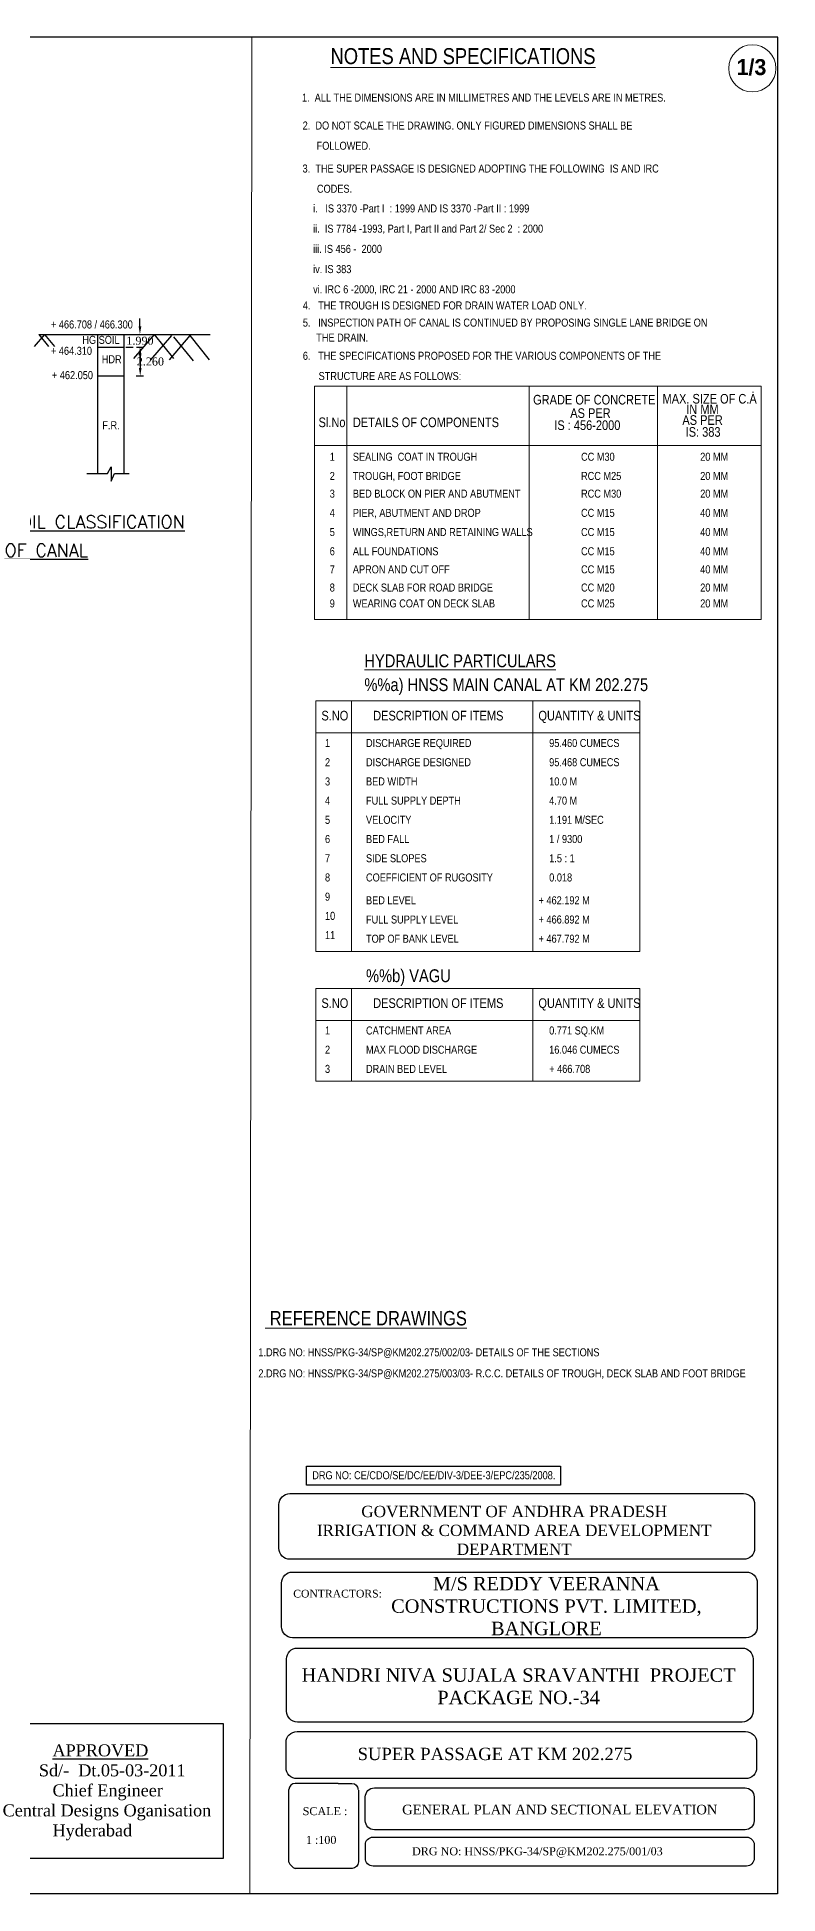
# Model space of a CAD drawing. Header units: millimetres. Extents: x 80 to 6605, y 46 to 2491.
# Drawn here: x 6205 to 6436, y 768 to 1348 of the extents above; entities that cross this region are included whole.
import ezdxf
from ezdxf.enums import TextEntityAlignment as Align

# ---------------------------------------------------------------- set-up
doc = ezdxf.new("R2010")
doc.units = ezdxf.units.MM
for name, color, linetype in [('Caption', 242, 'Continuous'), ('MAIN', 7, 'Continuous'), ('SHEET', 3, 'Continuous'), ('STEEL', 5, 'Continuous'), ('TEXT_GENERAL', 4, 'Continuous')]:
    doc.layers.add(name, color=color, linetype=linetype)
doc.styles.add('ARIAL NARROW', font='ARIALN.TTF')
doc.styles.add('arn', font='ARIALN.TTF')
doc.styles.add('CITYBLUEPR', font='cityb___.ttf')
doc.styles.add('ROMANT', font='romant')
doc.styles.get("Standard").update_dxf_attribs({"font": 'times.ttf', "height": 2.5})
doc.styles.add('TNR_2.5', font='times.ttf', dxfattribs={"height": 2.5})
doc.dimstyles.new('STYLE_ESH', dxfattribs={"dimtxt": 2.5, "dimasz": 2.5, "dimexe": 1, "dimexo": 0.625, "dimtad": 0, "dimtih": 1, "dimtoh": 1, "dimdec": 0, "dimlfac": 100, "dimzin": 9, "dimdsep": 46, "dimtxsty": 'TNR_2.5', "dimcen": 2.5, "dimadec": 0, "dimazin": 2, "dimtfac": 1, "dimtdec": 0, "dimtofl": 0, "dimtmove": 2, "dimatfit": 3, "dimfxl": 1, "dimarcsym": 0})

# ---------------------------------------------------------------- blocks, each defined once
blk = doc.blocks.new('*D143')
at = {"color": 0, "lineweight": -2, "transparency": 16777216}
for p, q in [((6237.01, 1257.5), (6237.01, 1260)), ((6232.63, 1255), (6238.01, 1255)), ((6235.95, 1251), (6238.01, 1251)), ((6237.01, 1248.5), (6237.01, 1246))]:
    blk.add_line(p, q, dxfattribs=at)
at = {"color": 0, "transparency": 16777216}
for points in [[(6236.59, 1257.5), (6237.43, 1257.5), (6237.01, 1255)], [(6236.59, 1248.5), (6237.43, 1248.5), (6237.01, 1251)]]:
    blk.add_solid(points, dxfattribs=at)
at = {"layer": 'Defpoints', "color": 0, "transparency": 16777216}
for p in [(6232.01, 1255), (6235.32, 1251), (6237.01, 1251)]:
    blk.add_point(p, dxfattribs=at)
at = {"color": 0, "transparency": 16777216, "insert": (6237.01, 1253), "char_height": 2.5, "attachment_point": 5, "style": 'TNR_2.5'}
blk.add_mtext('1.990', dxfattribs=at)

msp = doc.modelspace()

# ---------------------------------------------------------------- linework, layer by layer
for p, q in [((6436.18376, 1347.83356), (5456.18376, 1347.83356)), ((6436.18376, 767.83356), (6436.18376, 1347.83356)), ((6207.22712, 1255.00045), (6203.99512, 1251.22392)), ((6205.44011, 1255.00045), (6237.00834, 1255.00045)), ((6205.44011, 1255.00045), (6208.49256, 1251.22392)), ((6205.5351, 1255.00045), (6212.96945, 1255.00045)), ((6207.22712, 1255.00045), (6210.27956, 1251.22392)), ((6223.74399, 1255.11512), (6223.74399, 1211.50045)), ((6232.00834, 1255.00045), (6258.97948, 1255.00045)), ((6241.42636, 1255.00045), (6234.96236, 1247.4474)), ((6246.81303, 1254.64172), (6240.34903, 1247.08867)), ((6241.42636, 1255.00045), (6247.53125, 1247.4474)), ((6252.55881, 1254.64172), (6246.09481, 1247.08867)), ((6247.53125, 1254.28298), (6253.63614, 1246.72993)), ((6252.55881, 1254.64172), (6258.66369, 1247.08867)), ((6223.74399, 1251.00045), (6232.00834, 1251.00045)), ((6232.63334, 1251.00045), (6234.85792, 1251.00045)), ((6237.08938, 1248.50045), (6237.08938, 1244.50045)), ((6223.74399, 1242.00045), (6232.00834, 1242.00045)), ((6235.8648, 1242.00045), (6238.08938, 1242.00045)), ((6226.91587, 1211.50045), (6228.02461, 1213.57438)), ((6228.02461, 1213.57438), (6228.02461, 1209.10473)), ((6220.38577, 1211.50045), (6226.91587, 1211.50045)), ((6228.02461, 1209.10473), (6229.09842, 1211.50045)), ((6229.09842, 1211.50045), (6233.69191, 1211.50045)), ((6305.20012, 800.19632), (6305.20012, 777.78671)), ((6436.08736, 767.83356), (5456.18376, 767.83356))]:
    msp.add_line(p, q)
at = {"color": 0, "lineweight": 5}
msp.add_line((6271.33213, 767.83356), (6271.89576, 1347.83356), dxfattribs=at)
at = {"color": 0}
msp.add_line((6232.00834, 1255.00045), (6232.00834, 1211.50045), dxfattribs=at)
at = {"linetype": 'ByBlock', "lineweight": 9, "ltscale": 10}
msp.add_line((6428.26898, 1236.93252), (6428.5875, 1236.93252), dxfattribs=at)
at = {"color": 7}
for p, q in [((6298.91575, 802.33712), (6285.4757, 802.33712)), ((6283.54388, 777.72603), (6283.54388, 800.4053)), ((6303.35772, 775.7623), (6285.4757, 775.7623))]:
    msp.add_line(p, q, dxfattribs=at)
for points in [[(6288.99, 901.46393), (6368.32672, 901.46393), (6368.32672, 895.52273), (6288.99, 895.52273)], [(6186.2944, 821.05947), (6262.95771, 821.05947), (6262.95771, 778.85704), (6186.2944, 778.85704)]]:
    msp.add_lwpolyline(points, close=True)
for points in [[(6283.83723, 892.89687), (6425.47441, 892.89687, -0.414213562), (6428.93865, 889.43263), (6428.93865, 875.80941, -0.414213562), (6425.47441, 872.34517), (6283.83723, 872.34517, -0.414213562), (6280.37299, 875.80941), (6280.37299, 889.43263, -0.414213562)], [(6284.65807, 868.37689), (6426.29525, 868.37689, -0.414213562), (6429.75949, 864.91265), (6429.75949, 851.28944, -0.414213562), (6426.29525, 847.8252), (6284.65807, 847.8252, -0.414213562), (6281.19383, 851.28944), (6281.19383, 864.91265, -0.414213562)], [(6286.16986, 844.61678), (6425.06452, 844.61678, -0.414213562), (6428.46168, 841.21962), (6428.46168, 824.88321, -0.414213562), (6425.06452, 821.48605), (6286.16986, 821.48605, -0.414213562), (6282.7727, 824.88321), (6282.7727, 841.21962, -0.414213562)], [(6286.06018, 818.5608), (6426.11229, 818.5608, -0.414213562), (6429.53776, 815.13533), (6429.53776, 807.25709, -0.414213562), (6426.11229, 803.83162), (6286.06018, 803.83162, -0.414213562), (6282.63471, 807.25709), (6282.63471, 815.13533, -0.414213562)], [(6310.20249, 800.93067), (6425.94804, 800.93067, -0.414213562), (6428.77901, 798.0997), (6428.77901, 790.68852, -0.414213562), (6425.94804, 787.85755), (6310.20249, 787.85755, -0.414213562), (6307.37152, 790.68852), (6307.37152, 798.0997, -0.414213562)], [(6309.79128, 785.57229), (6426.38611, 785.57229, -0.414213562), (6428.79244, 783.16597), (6428.79244, 778.93341, -0.414213562), (6426.38611, 776.52709), (6309.79128, 776.52709, -0.414213562), (6307.38496, 778.93341), (6307.38496, 783.16597, -0.414213562)]]:
    msp.add_lwpolyline(points, format="xyb", close=True)
for points in [[(6298.91575, 802.33712), (6303.19983, 802.33712, -0.414213562), (6305.13165, 800.4053)], [(6305.19925, 777.8018, -0.368140093), (6303.30244, 775.7554)]]:
    msp.add_lwpolyline(points, format="xyb", dxfattribs=at)
for centre, radius, start, end in [((6285.4757, 800.4053), 1.93182, 90, 180), ((6286.68601, 778.93555), 3.36689, 200.31574062, 249.7662947)]:
    msp.add_arc(centre, radius, start, end, dxfattribs=at)
for points in [[(6236.67271, 1248.50045), (6237.50605, 1248.50045), (6237.08938, 1251.00045)], [(6236.67271, 1244.50045), (6237.50605, 1244.50045), (6237.08938, 1242.00045)]]:
    msp.add_solid(points)
at = {"layer": 'Caption', "color": 0, "lineweight": 5, "ltscale": 0.01}
msp.add_line((6436.14152, 1347.85369), (6436.14152, 767.83356), dxfattribs=at)
at = {"layer": 'MAIN', "linetype": 'Continuous', "lineweight": 9}
for p, q in [((6291.5415, 1238.77895), (6291.54135, 1165.93717)), ((6301.64442, 1238.77895), (6301.64437, 1165.93715)), ((6358.53352, 1238.77895), (6358.53347, 1165.93704)), ((6398.64862, 1238.77895), (6398.64858, 1165.93696)), ((6431.00777, 1238.77895), (6431.00772, 1165.93689)), ((6291.54146, 1220.32461), (6431.00777, 1220.32461)), ((6291.54134, 1165.93717), (6431.00777, 1165.93689)), ((6291.94153, 1140.51383), (6291.94153, 1062.17686)), ((6291.94153, 1140.51383), (6393.06254, 1140.51383)), ((6303.06254, 1140.51383), (6303.06254, 1062.17686)), ((6359.69951, 1140.51383), (6359.69951, 1062.17686)), ((6393.06254, 1140.51383), (6393.06254, 1062.17686)), ((6291.94153, 1130.51383), (6393.06254, 1130.51383)), ((6291.94153, 1062.17686), (6393.06254, 1062.17686)), ((6291.94153, 1050.70987), (6393.06254, 1050.70987)), ((6291.94153, 1050.70987), (6291.94153, 1021.73243)), ((6303.06254, 1050.70987), (6303.06254, 1021.73243)), ((6359.69951, 1050.70987), (6359.69951, 1021.73243)), ((6393.06254, 1050.70987), (6393.06254, 1021.73243)), ((6291.94153, 1040.70987), (6393.06254, 1040.70987)), ((6291.94153, 1021.73243), (6393.06254, 1021.73243))]:
    msp.add_line(p, q, dxfattribs=at)
at = {"layer": 'MAIN', "lineweight": 9}
msp.add_line((6291.5415, 1238.77895), (6431.00777, 1238.77895), dxfattribs=at)
at = {"layer": 'STEEL', "color": 0, "lineweight": 5}
msp.add_circle((6428.22654, 1338.08828), 7.37169, dxfattribs=at)
at = {"layer": 'TEXT_GENERAL', "color": 0, "lineweight": 5}
for p, q in [((6436.14152, 1347.85369), (6436.18376, 767.83356)), ((6436.08998, 1316.22842), (6436.08736, 767.83356))]:
    msp.add_line(p, q, dxfattribs=at)
msp.add_arc((6436.04152, 1346.0076), 0.1, 0.00477544, 90, dxfattribs=at)
msp.add_arc((6436.04152, 1346.0076), 0.1, 0.00477544, 90, dxfattribs=at)

# ---------------------------------------------------------------- texts
at = {"style": 'ROMANT'}
for s, p in [('%%UOPEN SOIL CLASSIFICATION', (6178.98957, 1194.4152)), ('%%UOF CANAL', (6194.75294, 1185.55662))]:
    msp.add_text(s, height=4, dxfattribs=at).set_placement(p)
at = {"lineweight": 9, "style": 'arn'}
for s, p in [('%%UHYDRAULIC PARTICULARS', (6307.07892, 1151.01916)), ('%%a) HNSS MAIN CANAL AT KM 202.275', (6307.07892, 1143.56978)), ('%%b) VAGU', (6307.58995, 1052.65143))]:
    msp.add_text(s, height=4, dxfattribs=at).set_placement(p)
for s, height, p in [('SUPER PASSAGE AT KM 202.275', 3.85, (6304.97621, 809.62531)), ('1 :100', 2.5, (6288.81003, 783.4363)), ('DRG NO: HNSS/PKG-34/SP@KM202.275/001/03', 2.5, (6321.96496, 779.88842))]:
    msp.add_text(s, height=height).set_placement(p)
at = {"insert": (6240.27136, 1246.50045), "char_height": 2.5, "attachment_point": 5, "style": 'TNR_2.5'}
msp.add_mtext('2.260', dxfattribs=at)
for s, insert, char_height, width, attachment_point in [('M/S REDDY VEERANNA CONSTRUCTIONS PVT. LIMITED, BANGLORE', (6363.91321, 866.83626), 4.2, 107.7300196, 2), ('HANDRI NIVA SUJALA SRAVANTHI  PROJECT\\PPACKAGE NO.-34', (6355.2334, 838.2829), 4.2, 151.5, 2), ('                           {\\LAPPROVED}\\P                        Sd/-  Dt.05-03-2011\\P                           Chief Engineer\\P                Central Designs Oganisation\\P                           Hyderabad', (6171.48095, 814.54434), 3.75, 255, 1), ('SCALE :', (6287.81225, 794.92317), 2.5, 25.272, 1)]:
    msp.add_mtext(s, dxfattribs=dict(insert=insert, char_height=char_height, width=width, attachment_point=attachment_point))
at = {"layer": 'MAIN', "lineweight": 9, "style": 'ARIAL NARROW'}
for s, height, p in [('%%UNOTES AND SPECIFICATIONS', 5, (6296.52464, 1339.41953)), ('GRADE OF CONCRETE', 3, (6359.77066, 1233.09578)), ('MAX. SIZE OF C.A', 3, (6400.18498, 1233.38519)), ('AS PER', 3, (6371.36152, 1228.91182)), ('AS PER', 3, (6406.37284, 1226.72962)), ('IN MM', 3, (6407.58859, 1230.07997)), ('Sl.No     ', 3, (6292.77768, 1226.02562)), ('DETAILS OF COMPONENTS', 3, (6303.48501, 1226.02563)), ('IS : 456-2000', 3, (6366.38052, 1225.12391)), ('IS: 383 ', 3, (6407.39401, 1223.02612)), ('S.NO', 3, (6293.66641, 1134.40235)), ('DESCRIPTION OF ITEMS', 3, (6309.83198, 1134.40235)), ('QUANTITY & UNITS', 3, (6361.42438, 1134.40235)), ('S.NO', 3, (6293.66641, 1044.59839)), ('DESCRIPTION OF ITEMS', 3, (6309.83198, 1044.59839)), ('QUANTITY & UNITS', 3, (6361.42438, 1044.59839))]:
    msp.add_text(s, height=height, dxfattribs=at).set_placement(p)
at = {"layer": 'MAIN', "linetype": 'Continuous', "lineweight": 9, "style": 'ARIAL NARROW'}
for s, p in [('1.  ALL THE DIMENSIONS ARE IN MILLIMETRES AND THE LEVELS ARE IN METRES.', (6287.59188, 1327.71658)), ('2.  DO NOT SCALE THE DRAWING. ONLY FIGURED DIMENSIONS SHALL BE ', (6287.81869, 1318.99694)), ('FOLLOWED.', (6292.16324, 1312.68043)), ('3.  THE SUPER PASSAGE IS DESIGNED ADOPTING THE FOLLOWING  IS AND IRC ', (6287.78458, 1305.56365)), ('CODES.', (6292.26727, 1299.24714)), ('    i.   IS 3370 -Part I  : 1999 AND IS 3370 -Part II : 1999', (6287.89884, 1293.09208)), ('    ii.  IS 7784 -1993, Part I, Part II and Part 2/ Sec 2  : 2000', (6287.89884, 1286.77557)), ('    iii. IS 456 -  2000', (6287.89884, 1280.45906)), ('    iv. IS 383 ', (6287.89884, 1274.14255)), ('    vi. IRC 6 -2000, IRC 21 - 2000 AND IRC 83 -2000', (6287.89884, 1267.82605)), ('4.   THE TROUGH IS DESIGNED FOR DRAIN WATER LOAD ONLY.', (6287.86644, 1262.78568)), ('+ 466.708 / 466.300', (6209.21863, 1256.8503)), ('5.   INSPECTION PATH OF CANAL IS CONTINUED BY PROPOSING SINGLE LANE BRIDGE ON', (6287.86644, 1257.4275)), ('THE DRAIN.', (6292.05065, 1252.75429)), ('+ 464.310', (6209.21863, 1248.62207)), ('6.   THE SPECIFICATIONS PROPOSED FOR THE VARIOUS COMPONENTS OF THE ', (6287.86644, 1247.05677)), ('+ 462.050', (6209.52209, 1241.02301)), ('STRUCTURE ARE AS FOLLOWS:', (6292.79131, 1240.74026)), ('SEALING  COAT IN TROUGH', (6303.48499, 1215.52346)), ('CC M30', (6374.73459, 1215.52341)), ('20 MM', (6411.9427, 1215.52324)), ('1', (6296.26391, 1215.52346)), ('3', (6296.26391, 1203.99903)), ('2', (6296.26391, 1209.52346)), ('TROUGH, FOOT BRIDGE', (6303.48499, 1209.52346)), ('BED BLOCK ON PIER AND ABUTMENT ', (6303.48499, 1203.99903)), ('RCC M25', (6374.73459, 1209.52341)), ('RCC M30', (6374.73459, 1203.99898)), ('20 MM', (6411.9427, 1209.52324)), ('20 MM', (6411.9427, 1203.99881)), ('4', (6296.26391, 1197.99903)), ('PIER, ABUTMENT AND DROP', (6303.48499, 1197.99903)), ('CC M15', (6374.73459, 1197.99898)), ('40 MM', (6411.9427, 1197.99881)), ('5', (6296.26391, 1191.99903)), ('WINGS,RETURN AND RETAINING WALLS', (6303.48499, 1191.99903)), ('CC M15', (6374.73459, 1191.99898)), ('40 MM', (6411.9427, 1191.99881)), ('6', (6296.26391, 1185.99903)), ('ALL FOUNDATIONS', (6303.48499, 1185.99903)), ('CC M15', (6374.73459, 1185.99898)), ('40 MM', (6411.9427, 1185.99881)), ('7', (6296.26391, 1180.34518)), ('APRON AND CUT OFF', (6303.48499, 1180.34518)), ('CC M15', (6374.73459, 1180.34513)), ('40 MM', (6411.9427, 1180.34497)), ('8', (6296.26391, 1174.66431)), ('9', (6296.26391, 1169.70872)), ('WEARING COAT ON DECK SLAB', (6303.48499, 1169.70872)), ('DECK SLAB FOR ROAD BRIDGE', (6303.48499, 1174.66431)), ('CC M20', (6374.73459, 1174.66426)), ('CC M25', (6374.73459, 1169.70867)), ('20 MM', (6411.9427, 1174.66409)), ('20 MM', (6411.9427, 1169.7085)), ('1', (6294.78742, 1126.09858)), ('DISCHARGE REQUIRED', (6307.58995, 1126.09858)), ('95.460 CUMECS', (6364.78742, 1126.09858)), ('2', (6294.78742, 1120.09858)), ('DISCHARGE DESIGNED', (6307.58995, 1120.09858)), ('95.468 CUMECS', (6364.78742, 1120.09858)), ('3', (6294.78742, 1114.09858)), ('BED WIDTH', (6307.58995, 1114.09858)), ('10.0 M', (6364.78742, 1114.09858)), ('4', (6294.78742, 1108.09858)), ('FULL SUPPLY DEPTH', (6307.58995, 1108.09858)), ('4.70 M', (6364.78742, 1108.09858)), ('5', (6294.78742, 1102.09858)), ('VELOCITY', (6307.58995, 1102.09858)), ('1.191 M/SEC', (6364.78742, 1102.09858)), ('6', (6294.78742, 1096.09858)), ('BED FALL', (6307.58995, 1096.09858)), ('1 / 9300', (6364.78742, 1096.09858)), ('7', (6294.78742, 1090.09858)), ('SIDE SLOPES ', (6307.58995, 1090.09858)), ('1.5 : 1', (6364.78742, 1090.09858)), ('8', (6294.78742, 1084.09858)), ('COEFFICIENT OF RUGOSITY', (6307.58995, 1084.09858)), ('0.018', (6364.78742, 1084.09858)), ('9', (6294.78742, 1078.09858)), ('BED LEVEL', (6307.58995, 1076.9628)), ('+ 462.192 M', (6361.46424, 1076.9628)), ('10', (6294.78742, 1072.09858)), ('FULL SUPPLY LEVEL', (6307.58995, 1070.9628)), ('+ 466.892 M', (6361.46424, 1070.9628)), ('11', (6294.78742, 1066.09858)), ('TOP OF BANK LEVEL', (6307.58995, 1064.9628)), ('+ 467.792 M', (6361.46424, 1064.9628)), ('1', (6294.78742, 1036.29463)), ('CATCHMENT AREA', (6307.58995, 1036.29463)), ('0.771 SQ.KM', (6364.78742, 1036.29463)), ('2', (6294.78742, 1030.29463)), ('MAX FLOOD DISCHARGE', (6307.58995, 1030.29463)), ('16.046 CUMECS', (6364.78742, 1030.29463)), ('3', (6294.78742, 1024.29463)), ('DRAIN BED LEVEL', (6307.58995, 1024.29463)), ('+ 466.708', (6364.78742, 1024.29463))]:
    msp.add_text(s, height=2.5, dxfattribs=at).set_placement(p)
at = {"layer": 'MAIN', "color": 0, "lineweight": 5, "style": 'ARIAL NARROW'}
for s, height, p in [('%%U REFERENCE DRAWINGS', 4.5, (6276.09144, 945.41773)), ('1.DRG NO: HNSS/PKG-34/SP@KM202.275/002/03- DETAILS OF THE SECTIONS', 2.5, (6273.97825, 935.75515)), ('2.DRG NO: HNSS/PKG-34/SP@KM202.275/003/03- R.C.C. DETAILS OF TROUGH, DECK SLAB AND FOOT BRIDGE', 2.5, (6273.97825, 929.17992)), ('DRG NO: CE/CDO/SE/DC/EE/DIV-3/DEE-3/EPC/235/2008.', 2.5, (6290.81065, 897.35694))]:
    msp.add_text(s, height=height, dxfattribs=at).set_placement(p)
at = {"layer": 'SHEET', "color": 7}
for s, insert, char_height, width, attachment_point in [('GOVERNMENT OF ANDHRA PRADESH\\PIRRIGATION & COMMAND AREA DEVELOPMENT DEPARTMENT', (6353.86718, 881.38508), 3.53871, 136.012937, 5), ('CONTRACTORS:', (6284.8706, 861.59795), 2.4063228, 35.8252135, 4), ('GENERAL PLAN AND SECTIONAL ELEVATION', (6318.87524, 795.67091), 3.0079035, 111.1817851, 1)]:
    msp.add_mtext(s, dxfattribs=dict(at, insert=insert, char_height=char_height, width=width, attachment_point=attachment_point))
at = {"layer": 'TEXT_GENERAL', "color": 0, "lineweight": 5, "style": 'CITYBLUEPR'}
msp.add_text('1/3', height=5, dxfattribs=at).set_placement((6423.29928, 1336.0019))
at = {"layer": 'TEXT_GENERAL', "color": 0, "lineweight": 5, "style": 'ARIAL NARROW'}
for s, p in [('HG SOIL', (6224.83975, 1253.28453)), ('HDR', (6228.18278, 1247.22381)), ('F.R.', (6227.97087, 1226.6275))]:
    msp.add_text(s, height=2.5, dxfattribs=at).set_placement(p, align=Align.MIDDLE)

# ---------------------------------------------------------------- dimensions: what is measured, and where the dimension line sits
dim = msp.add_linear_dim(base=(6237.00834, 1251.00045), p1=(6232.00834, 1255.00045), p2=(6235.32084, 1251.00045), angle=90, text='1.990', dimstyle='STYLE_ESH')
dim.commit()
dim.dimension.update_dxf_attribs({"geometry": '*D143', "text_midpoint": (6237.00834, 1253.00045)})

doc.saveas('drawing.dxf')
